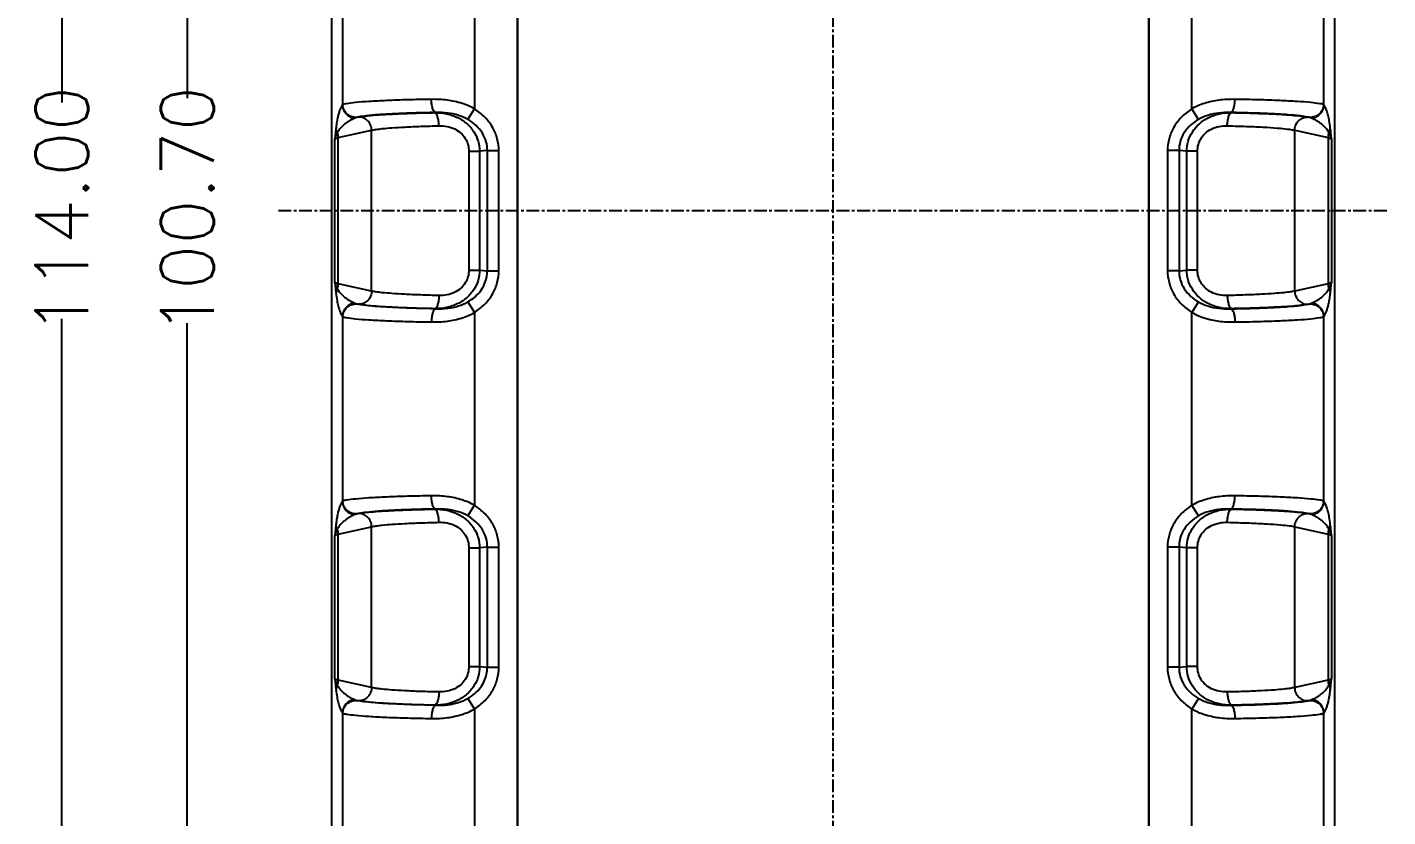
# Model space of a CAD drawing. Header units: inches. Extents: x 3700 to 4563, y 1353 to 2328.
# Drawn here: x 4156.1 to 4207.6, y 1460.8 to 1490.7 of the extents above; entities that cross this region are included whole.
import ezdxf

# ---------------------------------------------------------------- set-up
doc = ezdxf.new("R2010")
doc.units = ezdxf.units.IN
doc.header["$LTSCALE"] = 0.5
doc.linetypes.add('CENTER', pattern=[10.16, 6.35, -1.27, 1.27, -1.27])
doc.layers.add('06___PRT_ALL_SURFS', color=7, linetype='Continuous')
doc.styles.get("Standard").update_dxf_attribs({"font": 'txt', "bigfont": 'gbcbig.shx'})
doc.dimstyles.new('2.5', dxfattribs={"dimtxt": 2, "dimasz": 1, "dimexe": 0.18, "dimexo": 0.0625, "dimgap": 0.09, "dimtad": 0, "dimzin": 0, "dimdsep": 46, "dimtxsty": 'Standard', "dimcen": 1, "dimclrd": 3, "dimclre": 3, "dimadec": 0, "dimazin": 2, "dimtfac": 1, "dimtofl": 0, "dimtmove": 0, "dimatfit": 3, "dimfxl": 1, "dimtolj": 1, "dimtzin": 0, "dimarcsym": 0})

# ---------------------------------------------------------------- blocks, each defined once
blk = doc.blocks.new('*D91')
at = {"color": 3, "lineweight": -2}
for p, q in [((4174.612, 1534.09), (4161.99, 1534.09)), ((4162.17, 1533.09), (4162.17, 1487.996)), ((4162.17, 1434.39), (4162.17, 1479.483)), ((4174.612, 1433.39), (4161.99, 1433.39))]:
    blk.add_line(p, q, dxfattribs=at)
at = {"color": 3}
for points in [[(4162.004, 1533.09), (4162.337, 1533.09), (4162.17, 1534.09)], [(4162.004, 1434.39), (4162.337, 1434.39), (4162.17, 1433.39)]]:
    blk.add_solid(points, dxfattribs=at)
at = {"layer": 'Defpoints', "color": 0}
for p in [(4174.674, 1534.09), (4162.17, 1433.39), (4174.674, 1433.39)]:
    blk.add_point(p, dxfattribs=at)
at = {"color": 0, "insert": (4162.17, 1483.74), "char_height": 2, "attachment_point": 5, "rotation": 90}
blk.add_mtext('\\A1;100.70', dxfattribs=at)
blk = doc.blocks.new('*D92')
at = {"color": 3, "lineweight": -2}
for p, q in [((4170.558, 1540.74), (4157.24, 1540.74)), ((4157.42, 1539.74), (4157.42, 1487.83)), ((4157.42, 1427.74), (4157.42, 1479.65)), ((4170.558, 1426.74), (4157.24, 1426.74))]:
    blk.add_line(p, q, dxfattribs=at)
at = {"color": 3}
for points in [[(4157.254, 1539.74), (4157.587, 1539.74), (4157.42, 1540.74)], [(4157.254, 1427.74), (4157.587, 1427.74), (4157.42, 1426.74)]]:
    blk.add_solid(points, dxfattribs=at)
at = {"layer": 'Defpoints', "color": 0}
for p in [(4170.62, 1540.74), (4157.42, 1426.74), (4170.62, 1426.74)]:
    blk.add_point(p, dxfattribs=at)
at = {"color": 0, "insert": (4157.42, 1483.74), "char_height": 2, "attachment_point": 5, "rotation": 90}
blk.add_mtext('\\A1;114.00', dxfattribs=at)

msp = doc.modelspace()

# ---------------------------------------------------------------- linework, layer by layer
at = {"color": 1, "linetype": 'CENTER', "ltscale": 0.152}
for p, q in [((4186.624, 1425.74), (4186.624, 1541.74)), ((4165.624, 1483.74), (4207.624, 1483.74))]:
    msp.add_line(p, q, dxfattribs=at)
at = {"color": 7, "linetype": 'Continuous'}
for p, q in [((4167.624, 1537.744), (4167.624, 1429.735)), ((4205.624, 1429.735), (4205.624, 1537.744)), ((4174.657, 1534.107), (4174.657, 1433.372)), ((4174.674, 1534.09), (4174.674, 1433.39)), ((4198.574, 1433.39), (4198.574, 1534.09)), ((4198.592, 1433.372), (4198.592, 1534.107)), ((4168.047, 1494.741), (4168.047, 1487.739)), ((4173.04, 1494.885), (4173.04, 1487.594)), ((4200.208, 1487.594), (4200.208, 1494.885)), ((4205.202, 1487.739), (4205.202, 1494.741)), ((4172.789, 1487.194), (4173.04, 1487.594)), ((4200.459, 1487.194), (4200.209, 1487.594)), ((4167.758, 1481.026), (4167.758, 1486.453)), ((4205.491, 1486.453), (4205.491, 1481.026)), ((4173.53, 1486.014), (4173.963, 1486.014)), ((4173.963, 1481.465), (4173.963, 1486.014)), ((4199.285, 1486.014), (4199.285, 1481.465)), ((4199.719, 1486.014), (4199.285, 1486.014)), ((4173.53, 1481.465), (4173.963, 1481.465)), ((4199.719, 1481.465), (4199.285, 1481.465)), ((4172.789, 1480.285), (4173.04, 1479.885)), ((4200.459, 1480.285), (4200.209, 1479.885)), ((4168.047, 1479.741), (4168.047, 1472.739)), ((4173.04, 1479.885), (4173.04, 1472.594)), ((4200.208, 1472.594), (4200.208, 1479.885)), ((4205.202, 1472.739), (4205.202, 1479.741)), ((4172.789, 1472.194), (4173.04, 1472.594)), ((4200.459, 1472.194), (4200.209, 1472.594)), ((4167.758, 1466.026), (4167.758, 1471.453)), ((4205.491, 1471.453), (4205.491, 1466.026)), ((4173.53, 1471.014), (4173.963, 1471.014)), ((4173.963, 1466.465), (4173.963, 1471.014)), ((4199.285, 1471.014), (4199.285, 1466.465)), ((4199.719, 1471.014), (4199.285, 1471.014)), ((4173.53, 1466.465), (4173.963, 1466.465)), ((4199.719, 1466.465), (4199.285, 1466.465)), ((4172.789, 1465.285), (4173.04, 1464.885)), ((4200.459, 1465.285), (4200.209, 1464.885)), ((4168.047, 1464.741), (4168.047, 1457.739)), ((4173.04, 1464.885), (4173.04, 1457.594)), ((4200.208, 1457.594), (4200.208, 1464.885)), ((4205.202, 1457.739), (4205.202, 1464.741))]:
    msp.add_line(p, q, dxfattribs=at)
for centre, radius, start, end in [((4168.548, 1487.741), 0.501, 180.2481, 266.3331), ((4204.701, 1487.741), 0.501, 273.6672, 359.9952), ((4196.912, 1485.814), 8.601, 7.0183, 8.9062), ((4176.336, 1481.665), 8.601, 187.0183, 188.9062), ((4168.548, 1479.738), 0.501, 93.6672, 179.9952), ((4204.701, 1479.738), 0.501, 0.251, 86.3302), ((4168.548, 1472.741), 0.501, 180.2481, 266.3331), ((4204.701, 1472.741), 0.501, 273.6672, 359.9952), ((4196.912, 1470.814), 8.601, 7.0183, 8.9062), ((4176.336, 1466.665), 8.601, 187.0183, 188.9062), ((4168.548, 1464.738), 0.501, 93.6672, 179.9952), ((4204.701, 1464.738), 0.501, 0.251, 86.3302)]:
    msp.add_arc(centre, radius, start, end, dxfattribs=at)
for points, start_tangent, end_tangent in [([(4171.409, 1487.951), (4170.512, 1487.932), (4169.714, 1487.904), (4169.045, 1487.87), (4168.533, 1487.83), (4168.195, 1487.787), (4168.047, 1487.741)], (-0.999868, -0.016275), (-0.743444, -0.668799)), ([(4173.04, 1487.594), (4172.571, 1487.797), (4172.02, 1487.918), (4171.409, 1487.951)], (-0.870575, 0.492035), (-0.999868, -0.01627)), ([(4171.572, 1487.452), (4171.511, 1487.497), (4171.459, 1487.607), (4171.423, 1487.766), (4171.409, 1487.951)], (-0.988656, 0.150199), (-0.016157, 0.999869)), ([(4201.84, 1487.951), (4201.228, 1487.918), (4200.678, 1487.797), (4200.208, 1487.594)], (-0.999867, 0.016279), (-0.870574, -0.492038)), ([(4201.677, 1487.452), (4201.737, 1487.497), (4201.789, 1487.606), (4201.825, 1487.766), (4201.84, 1487.951)], (0.988715, 0.149812), (0.016194, 0.999869)), ([(4205.202, 1487.741), (4205.053, 1487.787), (4204.716, 1487.83), (4204.203, 1487.87), (4203.535, 1487.904), (4202.736, 1487.932), (4201.84, 1487.951)], (-0.743425, 0.668819), (-0.999868, 0.016277)), ([(4168.047, 1487.739), (4167.995, 1487.659), (4167.948, 1487.556), (4167.905, 1487.431), (4167.866, 1487.282), (4167.831, 1487.102), (4167.8, 1486.877)], (-0.626121, -0.779726), (-0.114868, -0.993381)), ([(4168.598, 1487.267), (4168.389, 1487.3), (4168.213, 1487.403), (4168.093, 1487.558), (4168.047, 1487.741)], (-0.999759, -0.021971), (-0.036071, 0.999349)), ([(4173.963, 1486.014), (4173.906, 1486.454), (4173.733, 1486.879), (4173.443, 1487.267), (4173.04, 1487.594)], (0.000164, 1), (-0.846849, 0.531834)), ([(4200.208, 1487.594), (4199.806, 1487.269), (4199.515, 1486.879), (4199.342, 1486.451), (4199.285, 1486.014)], (-0.846863, -0.531811), (0.000053, -1)), ([(4205.202, 1487.741), (4205.155, 1487.558), (4205.035, 1487.403), (4204.859, 1487.3), (4204.65, 1487.267)], (-0.040488, -0.99918), (-0.99976, 0.021919)), ([(4205.369, 1487.336), (4205.318, 1487.511), (4205.262, 1487.642), (4205.202, 1487.739)], (-0.240055, 0.970759), (-0.622849, 0.782342)), ([(4205.409, 1487.145), (4205.389, 1487.245), (4205.369, 1487.336)], (-0.180775, 0.983524), (-0.235655, 0.971837)), ([(4167.8, 1486.877), (4167.786, 1486.74), (4167.772, 1486.598), (4167.758, 1486.453)], (-0.103844, -0.994594), (-0.097102, -0.995274)), ([(4167.85, 1486.691), (4167.823, 1486.751), (4167.807, 1486.813), (4167.8, 1486.877)], (-0.473729, 0.880671), (-0.026224, 0.999656)), ([(4205.398, 1486.691), (4205.424, 1486.75), (4205.442, 1486.811), (4205.448, 1486.854)], (0.476978, 0.878915), (0.093017, 0.995664)), ([(4205.491, 1486.453), (4205.477, 1486.598), (4205.463, 1486.74), (4205.448, 1486.864)], (-0.097081, 0.995276), (-0.103845, 0.994594)), ([(4167.85, 1486.691), (4167.826, 1486.648), (4167.807, 1486.607), (4167.791, 1486.57), (4167.779, 1486.536), (4167.77, 1486.505), (4167.763, 1486.477), (4167.758, 1486.453)], (-0.509234, -0.860628), (-0.192177, -0.98136)), ([(4167.758, 1486.453), (4167.775, 1486.466), (4167.803, 1486.479), (4167.841, 1486.492), (4167.887, 1486.505)], (0.672671, 0.739942), (0.972064, 0.234715)), ([(4205.361, 1486.505), (4205.406, 1486.493), (4205.444, 1486.48), (4205.472, 1486.467), (4205.491, 1486.453)], (0.972064, -0.234715), (0.672678, -0.739935)), ([(4205.491, 1486.453), (4205.486, 1486.477), (4205.478, 1486.505), (4205.469, 1486.536), (4205.457, 1486.57), (4205.441, 1486.607), (4205.422, 1486.648), (4205.398, 1486.691)], (-0.192149, 0.981366), (-0.509236, 0.860627)), ([(4173.04, 1479.885), (4173.443, 1480.212), (4173.733, 1480.6), (4173.906, 1481.025), (4173.963, 1481.465)], (0.84684, 0.531847), (-0.000165, 1)), ([(4199.285, 1481.465), (4199.342, 1481.029), (4199.515, 1480.601), (4199.806, 1480.211), (4200.208, 1479.885)], (-0.000015, -1), (0.846857, -0.531821)), ([(4167.758, 1481.026), (4167.763, 1481.002), (4167.77, 1480.974), (4167.779, 1480.943), (4167.791, 1480.909), (4167.807, 1480.872), (4167.826, 1480.831), (4167.85, 1480.788)], (0.192149, -0.981366), (0.509236, -0.860627)), ([(4167.887, 1480.974), (4167.842, 1480.987), (4167.804, 1480.999), (4167.776, 1481.012), (4167.758, 1481.026)], (-0.972064, 0.234715), (-0.672678, 0.739935)), ([(4167.758, 1481.026), (4167.772, 1480.881), (4167.786, 1480.739), (4167.8, 1480.615)], (0.097081, -0.995276), (0.103845, -0.994594)), ([(4167.85, 1480.788), (4167.824, 1480.73), (4167.807, 1480.669), (4167.8, 1480.625)], (-0.476978, -0.878915), (-0.093017, -0.995664)), ([(4205.202, 1479.741), (4205.253, 1479.82), (4205.3, 1479.923), (4205.343, 1480.049), (4205.383, 1480.197), (4205.418, 1480.377), (4205.448, 1480.602)], (0.626121, 0.779726), (0.114868, 0.993381)), ([(4205.491, 1481.026), (4205.473, 1481.013), (4205.445, 1481), (4205.407, 1480.987), (4205.361, 1480.974)], (-0.672671, -0.739942), (-0.972064, -0.234715)), ([(4205.398, 1480.788), (4205.422, 1480.831), (4205.441, 1480.872), (4205.457, 1480.909), (4205.469, 1480.943), (4205.478, 1480.974), (4205.486, 1481.002), (4205.491, 1481.026)], (0.509234, 0.860628), (0.192177, 0.98136)), ([(4205.398, 1480.788), (4205.425, 1480.728), (4205.442, 1480.666), (4205.448, 1480.602)], (0.473729, -0.880671), (0.026224, -0.999656)), ([(4205.448, 1480.602), (4205.463, 1480.739), (4205.477, 1480.881), (4205.491, 1481.026)], (0.103844, 0.994594), (0.097102, 0.995274)), ([(4167.839, 1480.334), (4167.859, 1480.234), (4167.879, 1480.143)], (0.180775, -0.983524), (0.235655, -0.971837)), ([(4167.879, 1480.143), (4167.931, 1479.968), (4167.986, 1479.837), (4168.047, 1479.741)], (0.240055, -0.970759), (0.622849, -0.782342)), ([(4168.047, 1479.739), (4168.094, 1479.921), (4168.213, 1480.076), (4168.389, 1480.179), (4168.598, 1480.212)], (0.040488, 0.99918), (0.99976, -0.021919)), ([(4204.65, 1480.212), (4204.859, 1480.179), (4205.035, 1480.076), (4205.155, 1479.922), (4205.202, 1479.738)], (0.999759, 0.021971), (0.036071, -0.999349)), ([(4168.047, 1479.739), (4168.196, 1479.693), (4168.533, 1479.649), (4169.045, 1479.609), (4169.714, 1479.575), (4170.512, 1479.547), (4171.409, 1479.528)], (0.743425, -0.668819), (0.999868, -0.016277)), ([(4171.572, 1480.027), (4171.511, 1479.982), (4171.459, 1479.873), (4171.423, 1479.714), (4171.409, 1479.528)], (-0.988715, -0.149812), (-0.016194, -0.999869)), ([(4171.409, 1479.528), (4172.02, 1479.561), (4172.571, 1479.682), (4173.04, 1479.885)], (0.999867, -0.016279), (0.870573, 0.492039)), ([(4200.208, 1479.886), (4200.678, 1479.682), (4201.228, 1479.561), (4201.84, 1479.528)], (0.870576, -0.492033), (0.999868, 0.01627)), ([(4201.677, 1480.027), (4201.737, 1479.982), (4201.789, 1479.873), (4201.825, 1479.714), (4201.84, 1479.528)], (0.988656, -0.150199), (0.016157, -0.999869)), ([(4201.84, 1479.528), (4202.736, 1479.547), (4203.535, 1479.575), (4204.203, 1479.609), (4204.716, 1479.649), (4205.053, 1479.693), (4205.202, 1479.739)], (0.999868, 0.016275), (0.743444, 0.668798)), ([(4171.409, 1472.951), (4170.512, 1472.932), (4169.714, 1472.904), (4169.045, 1472.87), (4168.533, 1472.83), (4168.195, 1472.787), (4168.047, 1472.741)], (-0.999868, -0.016275), (-0.743444, -0.668799)), ([(4173.04, 1472.594), (4172.571, 1472.797), (4172.02, 1472.918), (4171.409, 1472.951)], (-0.870575, 0.492035), (-0.999868, -0.01627)), ([(4171.572, 1472.452), (4171.511, 1472.497), (4171.459, 1472.607), (4171.423, 1472.766), (4171.409, 1472.951)], (-0.988656, 0.150199), (-0.016157, 0.999869)), ([(4201.84, 1472.951), (4201.228, 1472.918), (4200.678, 1472.797), (4200.208, 1472.594)], (-0.999867, 0.016279), (-0.870574, -0.492038)), ([(4201.677, 1472.452), (4201.737, 1472.497), (4201.789, 1472.606), (4201.825, 1472.766), (4201.84, 1472.951)], (0.988715, 0.149812), (0.016194, 0.999869)), ([(4205.202, 1472.741), (4205.053, 1472.787), (4204.716, 1472.83), (4204.203, 1472.87), (4203.535, 1472.904), (4202.736, 1472.932), (4201.84, 1472.951)], (-0.743425, 0.668819), (-0.999868, 0.016277)), ([(4168.047, 1472.739), (4167.995, 1472.659), (4167.948, 1472.556), (4167.905, 1472.431), (4167.866, 1472.282), (4167.831, 1472.102), (4167.8, 1471.877)], (-0.626121, -0.779726), (-0.114868, -0.993381)), ([(4168.598, 1472.267), (4168.389, 1472.3), (4168.213, 1472.403), (4168.093, 1472.558), (4168.047, 1472.741)], (-0.999759, -0.021971), (-0.036071, 0.999349)), ([(4173.963, 1471.014), (4173.906, 1471.454), (4173.733, 1471.879), (4173.443, 1472.267), (4173.04, 1472.594)], (0.000164, 1), (-0.846849, 0.531834)), ([(4200.208, 1472.594), (4199.806, 1472.269), (4199.515, 1471.879), (4199.342, 1471.451), (4199.285, 1471.014)], (-0.846863, -0.531811), (0.000053, -1)), ([(4205.202, 1472.741), (4205.155, 1472.558), (4205.035, 1472.403), (4204.859, 1472.3), (4204.65, 1472.267)], (-0.040488, -0.99918), (-0.99976, 0.021919)), ([(4205.369, 1472.336), (4205.318, 1472.511), (4205.262, 1472.642), (4205.202, 1472.739)], (-0.240055, 0.970759), (-0.622849, 0.782342)), ([(4205.409, 1472.145), (4205.389, 1472.245), (4205.369, 1472.336)], (-0.180775, 0.983524), (-0.235655, 0.971837)), ([(4167.8, 1471.877), (4167.786, 1471.74), (4167.772, 1471.598), (4167.758, 1471.453)], (-0.103844, -0.994594), (-0.097102, -0.995274)), ([(4167.85, 1471.691), (4167.823, 1471.751), (4167.807, 1471.813), (4167.8, 1471.877)], (-0.473729, 0.880671), (-0.026224, 0.999656)), ([(4205.398, 1471.691), (4205.424, 1471.75), (4205.442, 1471.811), (4205.448, 1471.854)], (0.476978, 0.878915), (0.093017, 0.995664)), ([(4205.491, 1471.453), (4205.477, 1471.598), (4205.463, 1471.74), (4205.448, 1471.864)], (-0.097081, 0.995276), (-0.103845, 0.994594)), ([(4167.85, 1471.691), (4167.826, 1471.648), (4167.807, 1471.607), (4167.791, 1471.57), (4167.779, 1471.536), (4167.77, 1471.505), (4167.763, 1471.477), (4167.758, 1471.453)], (-0.509234, -0.860628), (-0.192177, -0.98136)), ([(4167.758, 1471.453), (4167.775, 1471.466), (4167.803, 1471.479), (4167.841, 1471.492), (4167.887, 1471.505)], (0.672671, 0.739942), (0.972064, 0.234715)), ([(4205.361, 1471.505), (4205.406, 1471.493), (4205.444, 1471.48), (4205.472, 1471.467), (4205.491, 1471.453)], (0.972064, -0.234715), (0.672678, -0.739935)), ([(4205.491, 1471.453), (4205.486, 1471.477), (4205.478, 1471.505), (4205.469, 1471.536), (4205.457, 1471.57), (4205.441, 1471.607), (4205.422, 1471.648), (4205.398, 1471.691)], (-0.192149, 0.981366), (-0.509236, 0.860627)), ([(4173.04, 1464.885), (4173.443, 1465.212), (4173.733, 1465.6), (4173.906, 1466.025), (4173.963, 1466.465)], (0.84684, 0.531847), (-0.000165, 1)), ([(4199.285, 1466.465), (4199.342, 1466.029), (4199.515, 1465.601), (4199.806, 1465.211), (4200.208, 1464.885)], (-0.000015, -1), (0.846857, -0.531821)), ([(4167.887, 1465.974), (4167.842, 1465.987), (4167.804, 1465.999), (4167.776, 1466.012), (4167.758, 1466.026)], (-0.972064, 0.234715), (-0.672678, 0.739935)), ([(4167.758, 1466.026), (4167.763, 1466.002), (4167.77, 1465.974), (4167.779, 1465.943), (4167.791, 1465.909), (4167.807, 1465.872), (4167.826, 1465.831), (4167.85, 1465.788)], (0.192149, -0.981366), (0.509236, -0.860627)), ([(4167.758, 1466.026), (4167.772, 1465.881), (4167.786, 1465.739), (4167.8, 1465.615)], (0.097081, -0.995276), (0.103845, -0.994594)), ([(4167.85, 1465.788), (4167.824, 1465.73), (4167.807, 1465.669), (4167.8, 1465.625)], (-0.476978, -0.878915), (-0.093017, -0.995664)), ([(4205.491, 1466.026), (4205.473, 1466.013), (4205.445, 1466), (4205.407, 1465.987), (4205.361, 1465.974)], (-0.672671, -0.739942), (-0.972064, -0.234715)), ([(4205.398, 1465.788), (4205.422, 1465.831), (4205.441, 1465.872), (4205.457, 1465.909), (4205.469, 1465.943), (4205.478, 1465.974), (4205.486, 1466.002), (4205.491, 1466.026)], (0.509234, 0.860628), (0.192177, 0.98136)), ([(4205.398, 1465.788), (4205.425, 1465.728), (4205.442, 1465.666), (4205.448, 1465.602)], (0.473729, -0.880671), (0.026224, -0.999656)), ([(4205.448, 1465.602), (4205.463, 1465.739), (4205.477, 1465.881), (4205.491, 1466.026)], (0.103844, 0.994594), (0.097102, 0.995274)), ([(4167.839, 1465.334), (4167.859, 1465.234), (4167.879, 1465.143)], (0.180775, -0.983524), (0.235655, -0.971837)), ([(4167.879, 1465.143), (4167.931, 1464.968), (4167.986, 1464.837), (4168.047, 1464.741)], (0.240055, -0.970759), (0.622849, -0.782342)), ([(4168.047, 1464.739), (4168.094, 1464.921), (4168.213, 1465.076), (4168.389, 1465.179), (4168.598, 1465.212)], (0.040488, 0.99918), (0.99976, -0.021919)), ([(4204.65, 1465.212), (4204.859, 1465.179), (4205.035, 1465.076), (4205.155, 1464.922), (4205.202, 1464.738)], (0.999759, 0.021971), (0.036071, -0.999349)), ([(4205.202, 1464.741), (4205.253, 1464.82), (4205.3, 1464.923), (4205.343, 1465.049), (4205.383, 1465.197), (4205.418, 1465.377), (4205.448, 1465.602)], (0.626121, 0.779726), (0.114868, 0.993381)), ([(4168.047, 1464.739), (4168.196, 1464.693), (4168.533, 1464.649), (4169.045, 1464.609), (4169.714, 1464.575), (4170.512, 1464.547), (4171.409, 1464.528)], (0.743425, -0.668819), (0.999868, -0.016277)), ([(4171.572, 1465.027), (4171.511, 1464.982), (4171.459, 1464.873), (4171.423, 1464.714), (4171.409, 1464.528)], (-0.988715, -0.149812), (-0.016194, -0.999869)), ([(4171.409, 1464.528), (4172.02, 1464.561), (4172.571, 1464.682), (4173.04, 1464.885)], (0.999867, -0.016279), (0.870573, 0.492039)), ([(4200.208, 1464.886), (4200.678, 1464.682), (4201.228, 1464.561), (4201.84, 1464.528)], (0.870576, -0.492033), (0.999868, 0.01627)), ([(4201.677, 1465.027), (4201.737, 1464.982), (4201.789, 1464.873), (4201.825, 1464.714), (4201.84, 1464.528)], (0.988656, -0.150199), (0.016157, -0.999869)), ([(4201.84, 1464.528), (4202.736, 1464.547), (4203.535, 1464.575), (4204.203, 1464.609), (4204.716, 1464.649), (4205.053, 1464.693), (4205.202, 1464.739)], (0.999868, 0.016275), (0.743444, 0.668798))]:
    msp.add_spline(points, degree=3, dxfattribs=dict(at, start_tangent=start_tangent, end_tangent=end_tangent))
at = {"layer": '06___PRT_ALL_SURFS', "color": 7, "linetype": 'Continuous'}
for p, q in [((4171.572, 1487.452), (4171.534, 1487.448)), ((4201.714, 1487.448), (4201.677, 1487.452)), ((4167.887, 1486.505), (4169.149, 1486.782)), ((4169.149, 1480.698), (4169.149, 1486.782)), ((4204.099, 1480.698), (4204.099, 1486.782)), ((4204.099, 1486.782), (4205.361, 1486.505)), ((4167.887, 1480.974), (4167.887, 1486.505)), ((4205.361, 1486.505), (4205.361, 1480.974)), ((4172.831, 1485.987), (4173.238, 1485.987)), ((4172.831, 1485.987), (4172.831, 1481.492)), ((4173.53, 1486.014), (4173.238, 1485.987)), ((4173.238, 1485.987), (4173.238, 1481.492)), ((4173.53, 1481.465), (4173.53, 1486.014)), ((4199.719, 1486.014), (4199.719, 1481.465)), ((4200.011, 1485.987), (4199.719, 1486.014)), ((4200.011, 1481.492), (4200.011, 1485.987)), ((4200.418, 1485.987), (4200.011, 1485.987)), ((4200.418, 1481.492), (4200.418, 1485.987)), ((4172.831, 1481.492), (4173.238, 1481.492)), ((4173.238, 1481.492), (4173.53, 1481.465)), ((4199.719, 1481.465), (4200.011, 1481.492)), ((4200.418, 1481.492), (4200.011, 1481.492)), ((4169.149, 1480.698), (4167.887, 1480.974)), ((4205.361, 1480.974), (4204.099, 1480.698)), ((4168.657, 1480.198), (4168.649, 1480.2)), ((4171.534, 1480.031), (4171.572, 1480.027)), ((4201.677, 1480.027), (4201.714, 1480.031)), ((4171.572, 1472.452), (4171.534, 1472.448)), ((4201.714, 1472.448), (4201.677, 1472.452)), ((4167.887, 1471.505), (4169.149, 1471.782)), ((4167.887, 1465.974), (4167.887, 1471.505)), ((4169.149, 1465.698), (4169.149, 1471.782)), ((4204.099, 1465.698), (4204.099, 1471.782)), ((4204.099, 1471.782), (4205.361, 1471.505)), ((4205.361, 1471.505), (4205.361, 1465.974)), ((4172.831, 1470.987), (4173.238, 1470.987)), ((4172.831, 1470.987), (4172.831, 1466.492)), ((4173.53, 1471.014), (4173.238, 1470.987)), ((4173.238, 1470.987), (4173.238, 1466.492)), ((4173.53, 1466.465), (4173.53, 1471.014)), ((4199.719, 1471.014), (4199.719, 1466.465)), ((4200.011, 1470.987), (4199.719, 1471.014)), ((4200.011, 1466.492), (4200.011, 1470.987)), ((4200.418, 1470.987), (4200.011, 1470.987)), ((4200.418, 1466.492), (4200.418, 1470.987)), ((4172.831, 1466.492), (4173.238, 1466.492)), ((4173.238, 1466.492), (4173.53, 1466.465)), ((4199.719, 1466.465), (4200.011, 1466.492)), ((4200.418, 1466.492), (4200.011, 1466.492)), ((4169.149, 1465.698), (4167.887, 1465.974)), ((4205.361, 1465.974), (4204.099, 1465.698)), ((4168.657, 1465.198), (4168.649, 1465.2)), ((4171.534, 1465.031), (4171.572, 1465.027)), ((4201.677, 1465.027), (4201.714, 1465.031))]:
    msp.add_line(p, q, dxfattribs=at)
for centre, start, end in [((4167.373, 1486.498), 0.6858, 21.9512), ((4205.875, 1486.498), 158.0488, 179.3142), ((4167.373, 1480.981), 338.0488, 359.3142), ((4205.875, 1480.981), 180.6858, 201.9512), ((4167.373, 1471.498), 0.6858, 21.9512), ((4205.875, 1471.498), 158.0488, 179.3142), ((4167.373, 1465.981), 338.0488, 359.3142), ((4205.875, 1465.981), 180.6858, 201.9512)]:
    msp.add_arc(centre, 0.514, start, end, dxfattribs=at)
for points, start_tangent, end_tangent in [([(4168.651, 1487.281), (4168.636, 1487.276), (4168.617, 1487.271), (4168.598, 1487.267)], (-0.976745, -0.214405), (-0.976749, -0.214385)), ([(4169.149, 1486.782), (4169.11, 1486.971), (4169.005, 1487.133), (4168.848, 1487.241), (4168.651, 1487.281)], (-0.011837, 0.99993), (-0.999929, -0.011903)), ([(4171.572, 1487.452), (4170.741, 1487.432), (4170.009, 1487.403), (4169.4, 1487.368), (4168.941, 1487.326), (4168.657, 1487.281)], (-0.999837, -0.018082), (-0.974323, -0.225155)), ([(4168.657, 1487.281), (4168.837, 1487.31), (4169.118, 1487.342), (4169.526, 1487.373), (4170.073, 1487.403), (4170.755, 1487.429), (4171.534, 1487.448)], (0.976756, 0.214356), (0.999827, 0.018597)), ([(4171.534, 1487.448), (4171.983, 1487.405), (4172.413, 1487.258), (4172.764, 1487.023), (4173.022, 1486.719), (4173.181, 1486.367), (4173.238, 1485.987)], (0.999973, 0.007375), (0.007215, -0.999974)), ([(4171.701, 1486.949), (4171.686, 1487.135), (4171.649, 1487.294), (4171.596, 1487.404), (4171.534, 1487.448)], (-0.016527, 0.999863), (-0.989348, 0.145568)), ([(4172.789, 1487.194), (4172.443, 1487.345), (4172.032, 1487.432), (4171.572, 1487.452)], (-0.866686, 0.498854), (-0.999646, -0.026605)), ([(4200.011, 1485.987), (4200.066, 1486.364), (4200.224, 1486.715), (4200.478, 1487.017), (4200.824, 1487.253), (4201.254, 1487.403), (4201.714, 1487.448)], (0.007218, 0.999974), (0.999973, -0.007385)), ([(4201.677, 1487.452), (4201.216, 1487.432), (4200.805, 1487.345), (4200.459, 1487.194)], (-0.999646, 0.026609), (-0.866684, -0.498857)), ([(4201.547, 1486.949), (4201.562, 1487.135), (4201.599, 1487.294), (4201.652, 1487.404), (4201.714, 1487.448)], (0.016527, 0.999863), (0.9894, 0.145217)), ([(4204.591, 1487.281), (4204.31, 1487.326), (4203.856, 1487.367), (4203.254, 1487.403), (4202.52, 1487.431), (4201.677, 1487.452)], (-0.974332, 0.225116), (-0.999836, 0.018084)), ([(4201.714, 1487.448), (4202.645, 1487.424), (4203.416, 1487.392), (4203.986, 1487.354), (4204.366, 1487.316), (4204.591, 1487.281)], (0.999827, -0.018586), (0.976754, -0.214361)), ([(4204.099, 1486.782), (4204.138, 1486.971), (4204.244, 1487.133), (4204.401, 1487.241), (4204.591, 1487.281)], (0.011837, 0.99993), (1, 0.000295)), ([(4204.65, 1487.267), (4204.622, 1487.274), (4204.591, 1487.281)], (-0.967394, 0.253275), (-0.975597, 0.219571)), ([(4168.516, 1487.241), (4168.379, 1487.177), (4168.253, 1487.104), (4168.138, 1487.021), (4168.031, 1486.928), (4167.935, 1486.821), (4167.85, 1486.691)], (-0.926827, -0.375489), (-0.449629, -0.893215)), ([(4168.598, 1487.267), (4168.554, 1487.254), (4168.516, 1487.241)], (-0.967391, -0.253287), (-0.926773, -0.375622)), ([(4169.149, 1486.782), (4169.304, 1486.811), (4169.554, 1486.843), (4169.916, 1486.874), (4170.401, 1486.904), (4171.007, 1486.93), (4171.701, 1486.949)], (0.970837, 0.239739), (0.999781, 0.02093)), ([(4171.701, 1486.949), (4172.005, 1486.924), (4172.294, 1486.83), (4172.525, 1486.675), (4172.693, 1486.474), (4172.796, 1486.24), (4172.831, 1485.987)], (0.99978, 0.020964), (-0.000329, -1)), ([(4173.53, 1486.014), (4173.485, 1486.346), (4173.346, 1486.665), (4173.109, 1486.957), (4172.789, 1487.194)], (0.007629, 0.999971), (-0.866632, 0.498948)), ([(4200.459, 1487.194), (4200.156, 1486.972), (4199.913, 1486.682), (4199.766, 1486.356), (4199.719, 1486.014)], (-0.866638, -0.498938), (0.00759, -0.999971)), ([(4200.418, 1485.987), (4200.452, 1486.238), (4200.553, 1486.471), (4200.719, 1486.671), (4200.947, 1486.826), (4201.235, 1486.923), (4201.547, 1486.949)], (-0.000328, 1), (0.99978, -0.020986)), ([(4201.547, 1486.949), (4202.375, 1486.925), (4203.06, 1486.892), (4203.566, 1486.855), (4203.903, 1486.817), (4204.099, 1486.782)], (0.999781, -0.020925), (0.970837, -0.239741)), ([(4204.733, 1487.241), (4204.695, 1487.254), (4204.65, 1487.267)], (-0.926777, 0.375612), (-0.967402, 0.253247)), ([(4205.398, 1486.691), (4205.313, 1486.82), (4205.217, 1486.928), (4205.111, 1487.021), (4204.995, 1487.104), (4204.869, 1487.177), (4204.733, 1487.241)], (-0.449561, 0.893249), (-0.926827, 0.37549)), ([(4173.238, 1481.492), (4173.182, 1481.113), (4173.022, 1480.76), (4172.764, 1480.457), (4172.414, 1480.221), (4171.983, 1480.074), (4171.534, 1480.031)], (-0.007215, -0.999974), (-0.999973, 0.007373)), ([(4172.831, 1481.492), (4172.796, 1481.24), (4172.693, 1481.005), (4172.526, 1480.805), (4172.294, 1480.65), (4172.006, 1480.555), (4171.701, 1480.53)], (0.000329, -1), (-0.99978, 0.020969)), ([(4172.789, 1480.285), (4173.055, 1480.473), (4173.265, 1480.696), (4173.414, 1480.94), (4173.502, 1481.199), (4173.53, 1481.465)], (0.866628, 0.498955), (-0.00763, 0.999971)), ([(4199.719, 1481.465), (4199.767, 1481.118), (4199.92, 1480.786), (4200.166, 1480.497), (4200.459, 1480.285)], (-0.007576, -0.999971), (0.866634, -0.498944)), ([(4201.714, 1480.031), (4201.254, 1480.076), (4200.825, 1480.226), (4200.479, 1480.462), (4200.224, 1480.764), (4200.066, 1481.114), (4200.011, 1481.492)], (-0.999973, -0.007389), (-0.007218, 0.999974)), ([(4201.547, 1480.53), (4201.235, 1480.556), (4200.948, 1480.653), (4200.719, 1480.808), (4200.553, 1481.008), (4200.452, 1481.241), (4200.418, 1481.492)], (-0.99978, -0.020982), (0.000328, 1)), ([(4167.85, 1480.788), (4167.935, 1480.659), (4168.031, 1480.551), (4168.138, 1480.458), (4168.253, 1480.375), (4168.379, 1480.302), (4168.516, 1480.238)], (0.449561, -0.893249), (0.926827, -0.37549)), ([(4169.149, 1480.698), (4169.11, 1480.508), (4169.005, 1480.347), (4168.848, 1480.238), (4168.657, 1480.198)], (-0.011837, -0.99993), (-1, -0.000297)), ([(4171.701, 1480.53), (4171.004, 1480.549), (4170.397, 1480.575), (4169.912, 1480.605), (4169.552, 1480.637), (4169.303, 1480.668), (4169.149, 1480.698)], (-0.999781, 0.020925), (-0.970837, 0.239739)), ([(4204.099, 1480.698), (4203.944, 1480.668), (4203.694, 1480.637), (4203.332, 1480.605), (4202.847, 1480.575), (4202.24, 1480.549), (4201.547, 1480.53)], (-0.970837, -0.239741), (-0.999781, -0.02093)), ([(4204.099, 1480.698), (4204.138, 1480.508), (4204.244, 1480.347), (4204.401, 1480.238), (4204.597, 1480.198)], (0.011837, -0.99993), (0.999929, 0.011903)), ([(4204.733, 1480.238), (4204.869, 1480.302), (4204.995, 1480.375), (4205.11, 1480.458), (4205.217, 1480.551), (4205.313, 1480.659), (4205.398, 1480.788)], (0.926827, 0.375489), (0.449629, 0.893215)), ([(4168.516, 1480.238), (4168.553, 1480.225), (4168.598, 1480.212)], (0.926778, -0.37561), (0.967402, -0.253246)), ([(4168.598, 1480.212), (4168.623, 1480.206), (4168.649, 1480.2)], (0.967394, -0.253275), (0.974696, -0.223536)), ([(4171.572, 1480.027), (4170.749, 1480.047), (4170.013, 1480.076), (4169.403, 1480.111), (4168.943, 1480.153), (4168.657, 1480.198)], (-0.999836, 0.018084), (-0.974334, 0.225107)), ([(4171.534, 1480.031), (4170.751, 1480.05), (4170.068, 1480.076), (4169.522, 1480.106), (4169.116, 1480.138), (4168.836, 1480.169), (4168.657, 1480.198)], (-0.999827, 0.018586), (-0.976756, 0.214355)), ([(4171.701, 1480.53), (4171.686, 1480.344), (4171.649, 1480.185), (4171.596, 1480.076), (4171.534, 1480.031)], (-0.016527, -0.999863), (-0.989399, -0.145225)), ([(4171.572, 1480.027), (4172.032, 1480.047), (4172.443, 1480.134), (4172.789, 1480.285)], (0.999646, -0.026609), (0.866684, 0.498857)), ([(4200.459, 1480.285), (4200.805, 1480.134), (4201.216, 1480.047), (4201.677, 1480.027)], (0.866686, -0.498854), (0.999646, 0.026605)), ([(4201.547, 1480.53), (4201.562, 1480.344), (4201.599, 1480.185), (4201.652, 1480.076), (4201.714, 1480.031)], (0.016526, -0.999863), (0.989351, -0.145553)), ([(4201.677, 1480.027), (4202.508, 1480.047), (4203.24, 1480.076), (4203.848, 1480.112), (4204.307, 1480.153), (4204.591, 1480.198)], (0.999837, 0.018082), (0.974323, 0.225155)), ([(4204.591, 1480.198), (4204.412, 1480.169), (4204.13, 1480.137), (4203.721, 1480.106), (4203.175, 1480.076), (4202.492, 1480.05), (4201.714, 1480.031)], (-0.976754, -0.214362), (-0.999827, -0.018597)), ([(4204.597, 1480.198), (4204.612, 1480.203), (4204.632, 1480.208), (4204.65, 1480.212)], (0.976745, 0.214405), (0.976749, 0.214384)), ([(4204.65, 1480.212), (4204.694, 1480.225), (4204.733, 1480.238)], (0.967392, 0.253286), (0.926771, 0.375626)), ([(4171.572, 1472.452), (4170.741, 1472.432), (4170.009, 1472.403), (4169.4, 1472.368), (4168.941, 1472.326), (4168.657, 1472.281)], (-0.999837, -0.018082), (-0.974323, -0.225155)), ([(4168.657, 1472.281), (4168.837, 1472.31), (4169.118, 1472.342), (4169.526, 1472.373), (4170.073, 1472.403), (4170.755, 1472.429), (4171.534, 1472.448)], (0.976756, 0.214356), (0.999827, 0.018597)), ([(4171.534, 1472.448), (4171.983, 1472.405), (4172.413, 1472.258), (4172.764, 1472.023), (4173.022, 1471.719), (4173.181, 1471.367), (4173.238, 1470.987)], (0.999973, 0.007375), (0.007215, -0.999974)), ([(4171.701, 1471.949), (4171.686, 1472.135), (4171.649, 1472.294), (4171.596, 1472.404), (4171.534, 1472.448)], (-0.016527, 0.999863), (-0.989348, 0.145568)), ([(4172.789, 1472.194), (4172.443, 1472.345), (4172.032, 1472.432), (4171.572, 1472.452)], (-0.866686, 0.498854), (-0.999646, -0.026605)), ([(4200.011, 1470.987), (4200.066, 1471.364), (4200.224, 1471.715), (4200.478, 1472.017), (4200.824, 1472.253), (4201.254, 1472.403), (4201.714, 1472.448)], (0.007218, 0.999974), (0.999973, -0.007385)), ([(4201.677, 1472.452), (4201.216, 1472.432), (4200.805, 1472.345), (4200.459, 1472.194)], (-0.999646, 0.026609), (-0.866684, -0.498857)), ([(4201.547, 1471.949), (4201.562, 1472.135), (4201.599, 1472.294), (4201.652, 1472.404), (4201.714, 1472.448)], (0.016527, 0.999863), (0.9894, 0.145217)), ([(4204.591, 1472.281), (4204.31, 1472.326), (4203.856, 1472.367), (4203.254, 1472.403), (4202.52, 1472.431), (4201.677, 1472.452)], (-0.974332, 0.225116), (-0.999836, 0.018084)), ([(4201.714, 1472.448), (4202.645, 1472.424), (4203.416, 1472.392), (4203.986, 1472.354), (4204.366, 1472.316), (4204.591, 1472.281)], (0.999827, -0.018586), (0.976754, -0.214361)), ([(4168.516, 1472.241), (4168.379, 1472.177), (4168.253, 1472.104), (4168.138, 1472.021), (4168.031, 1471.928), (4167.935, 1471.821), (4167.85, 1471.691)], (-0.926827, -0.375489), (-0.449629, -0.893215)), ([(4168.598, 1472.267), (4168.554, 1472.254), (4168.516, 1472.241)], (-0.967391, -0.253287), (-0.926773, -0.375622)), ([(4168.651, 1472.281), (4168.636, 1472.276), (4168.617, 1472.271), (4168.598, 1472.267)], (-0.976745, -0.214405), (-0.976749, -0.214385)), ([(4169.149, 1471.782), (4169.11, 1471.971), (4169.005, 1472.133), (4168.848, 1472.241), (4168.651, 1472.281)], (-0.011837, 0.99993), (-0.999929, -0.011903)), ([(4169.149, 1471.782), (4169.304, 1471.811), (4169.554, 1471.843), (4169.916, 1471.874), (4170.401, 1471.904), (4171.007, 1471.93), (4171.701, 1471.949)], (0.970837, 0.239739), (0.999781, 0.02093)), ([(4171.701, 1471.949), (4172.005, 1471.924), (4172.294, 1471.83), (4172.525, 1471.675), (4172.693, 1471.474), (4172.796, 1471.24), (4172.831, 1470.987)], (0.99978, 0.020964), (-0.000329, -1)), ([(4173.53, 1471.014), (4173.485, 1471.346), (4173.346, 1471.665), (4173.109, 1471.957), (4172.789, 1472.194)], (0.007629, 0.999971), (-0.866632, 0.498948)), ([(4200.459, 1472.194), (4200.156, 1471.972), (4199.913, 1471.682), (4199.766, 1471.356), (4199.719, 1471.014)], (-0.866638, -0.498938), (0.00759, -0.999971)), ([(4200.418, 1470.987), (4200.452, 1471.238), (4200.553, 1471.471), (4200.719, 1471.671), (4200.947, 1471.826), (4201.235, 1471.923), (4201.547, 1471.949)], (-0.000328, 1), (0.99978, -0.020986)), ([(4201.547, 1471.949), (4202.375, 1471.925), (4203.06, 1471.892), (4203.566, 1471.855), (4203.903, 1471.817), (4204.099, 1471.782)], (0.999781, -0.020925), (0.970837, -0.239741)), ([(4204.099, 1471.782), (4204.138, 1471.971), (4204.244, 1472.133), (4204.401, 1472.241), (4204.591, 1472.281)], (0.011837, 0.99993), (1, 0.000295)), ([(4204.65, 1472.267), (4204.622, 1472.274), (4204.591, 1472.281)], (-0.967394, 0.253275), (-0.975597, 0.219571)), ([(4204.733, 1472.241), (4204.695, 1472.254), (4204.65, 1472.267)], (-0.926777, 0.375612), (-0.967402, 0.253247)), ([(4205.398, 1471.691), (4205.313, 1471.82), (4205.217, 1471.928), (4205.111, 1472.021), (4204.995, 1472.104), (4204.869, 1472.177), (4204.733, 1472.241)], (-0.449561, 0.893249), (-0.926827, 0.37549)), ([(4173.238, 1466.492), (4173.182, 1466.113), (4173.022, 1465.76), (4172.764, 1465.457), (4172.414, 1465.221), (4171.983, 1465.074), (4171.534, 1465.031)], (-0.007215, -0.999974), (-0.999973, 0.007373)), ([(4172.831, 1466.492), (4172.796, 1466.24), (4172.693, 1466.005), (4172.526, 1465.805), (4172.294, 1465.65), (4172.006, 1465.555), (4171.701, 1465.53)], (0.000329, -1), (-0.99978, 0.020969)), ([(4172.789, 1465.285), (4173.055, 1465.473), (4173.265, 1465.696), (4173.414, 1465.94), (4173.502, 1466.199), (4173.53, 1466.465)], (0.866628, 0.498955), (-0.00763, 0.999971)), ([(4199.719, 1466.465), (4199.767, 1466.118), (4199.92, 1465.786), (4200.166, 1465.497), (4200.459, 1465.285)], (-0.007576, -0.999971), (0.866634, -0.498944)), ([(4201.714, 1465.031), (4201.254, 1465.076), (4200.825, 1465.226), (4200.479, 1465.462), (4200.224, 1465.764), (4200.066, 1466.114), (4200.011, 1466.492)], (-0.999973, -0.007389), (-0.007218, 0.999974)), ([(4201.547, 1465.53), (4201.235, 1465.556), (4200.948, 1465.653), (4200.719, 1465.808), (4200.553, 1466.008), (4200.452, 1466.241), (4200.418, 1466.492)], (-0.99978, -0.020982), (0.000328, 1)), ([(4167.85, 1465.788), (4167.935, 1465.659), (4168.031, 1465.551), (4168.138, 1465.458), (4168.253, 1465.375), (4168.379, 1465.302), (4168.516, 1465.238)], (0.449561, -0.893249), (0.926827, -0.37549)), ([(4169.149, 1465.698), (4169.11, 1465.508), (4169.005, 1465.347), (4168.848, 1465.238), (4168.657, 1465.198)], (-0.011837, -0.99993), (-1, -0.000297)), ([(4171.701, 1465.53), (4171.004, 1465.549), (4170.397, 1465.575), (4169.912, 1465.605), (4169.552, 1465.637), (4169.303, 1465.668), (4169.149, 1465.698)], (-0.999781, 0.020925), (-0.970837, 0.239739)), ([(4204.099, 1465.698), (4203.944, 1465.668), (4203.694, 1465.637), (4203.332, 1465.605), (4202.847, 1465.575), (4202.24, 1465.549), (4201.547, 1465.53)], (-0.970837, -0.239741), (-0.999781, -0.02093)), ([(4204.099, 1465.698), (4204.138, 1465.508), (4204.244, 1465.347), (4204.401, 1465.238), (4204.597, 1465.198)], (0.011837, -0.99993), (0.999929, 0.011903)), ([(4204.733, 1465.238), (4204.869, 1465.302), (4204.995, 1465.375), (4205.11, 1465.458), (4205.217, 1465.551), (4205.313, 1465.659), (4205.398, 1465.788)], (0.926827, 0.375489), (0.449629, 0.893215)), ([(4168.516, 1465.238), (4168.553, 1465.225), (4168.598, 1465.212)], (0.926778, -0.37561), (0.967402, -0.253246)), ([(4168.598, 1465.212), (4168.623, 1465.206), (4168.649, 1465.2)], (0.967394, -0.253275), (0.974696, -0.223536)), ([(4171.534, 1465.031), (4170.751, 1465.05), (4170.068, 1465.076), (4169.522, 1465.106), (4169.116, 1465.138), (4168.836, 1465.169), (4168.657, 1465.198)], (-0.999827, 0.018586), (-0.976756, 0.214355)), ([(4171.572, 1465.027), (4170.749, 1465.047), (4170.013, 1465.076), (4169.403, 1465.111), (4168.943, 1465.153), (4168.657, 1465.198)], (-0.999836, 0.018084), (-0.974334, 0.225107)), ([(4171.701, 1465.53), (4171.686, 1465.344), (4171.649, 1465.185), (4171.596, 1465.076), (4171.534, 1465.031)], (-0.016527, -0.999863), (-0.989399, -0.145225)), ([(4171.572, 1465.027), (4172.032, 1465.047), (4172.443, 1465.134), (4172.789, 1465.285)], (0.999646, -0.026609), (0.866684, 0.498857)), ([(4200.459, 1465.285), (4200.805, 1465.134), (4201.216, 1465.047), (4201.677, 1465.027)], (0.866686, -0.498854), (0.999646, 0.026605)), ([(4201.547, 1465.53), (4201.562, 1465.344), (4201.599, 1465.185), (4201.652, 1465.076), (4201.714, 1465.031)], (0.016526, -0.999863), (0.989351, -0.145553)), ([(4201.677, 1465.027), (4202.508, 1465.047), (4203.24, 1465.076), (4203.848, 1465.112), (4204.307, 1465.153), (4204.591, 1465.198)], (0.999837, 0.018082), (0.974323, 0.225155)), ([(4204.591, 1465.198), (4204.412, 1465.169), (4204.13, 1465.137), (4203.721, 1465.106), (4203.175, 1465.076), (4202.492, 1465.05), (4201.714, 1465.031)], (-0.976754, -0.214362), (-0.999827, -0.018597)), ([(4204.597, 1465.198), (4204.612, 1465.203), (4204.632, 1465.208), (4204.65, 1465.212)], (0.976745, 0.214405), (0.976749, 0.214384)), ([(4204.65, 1465.212), (4204.694, 1465.225), (4204.733, 1465.238)], (0.967392, 0.253286), (0.926771, 0.375626))]:
    msp.add_spline(points, degree=3, dxfattribs=dict(at, start_tangent=start_tangent, end_tangent=end_tangent))

# ---------------------------------------------------------------- dimensions: what is measured, and where the dimension line sits
dim = msp.add_linear_dim(base=(4157.42, 1426.74), p1=(4170.62, 1540.74), p2=(4170.62, 1426.74), angle=90, dimstyle='2.5')
dim.commit()
dim.dimension.update_dxf_attribs({"geometry": '*D92', "text_midpoint": (4157.42, 1483.74), "dimtype": 160})
dim = msp.add_linear_dim(base=(4162.17, 1433.39), p1=(4174.674, 1534.09), p2=(4174.674, 1433.39), angle=90, dimstyle='2.5')
dim.commit()
dim.dimension.update_dxf_attribs({"geometry": '*D91', "text_midpoint": (4162.17, 1483.74)})

doc.saveas('drawing.dxf')
